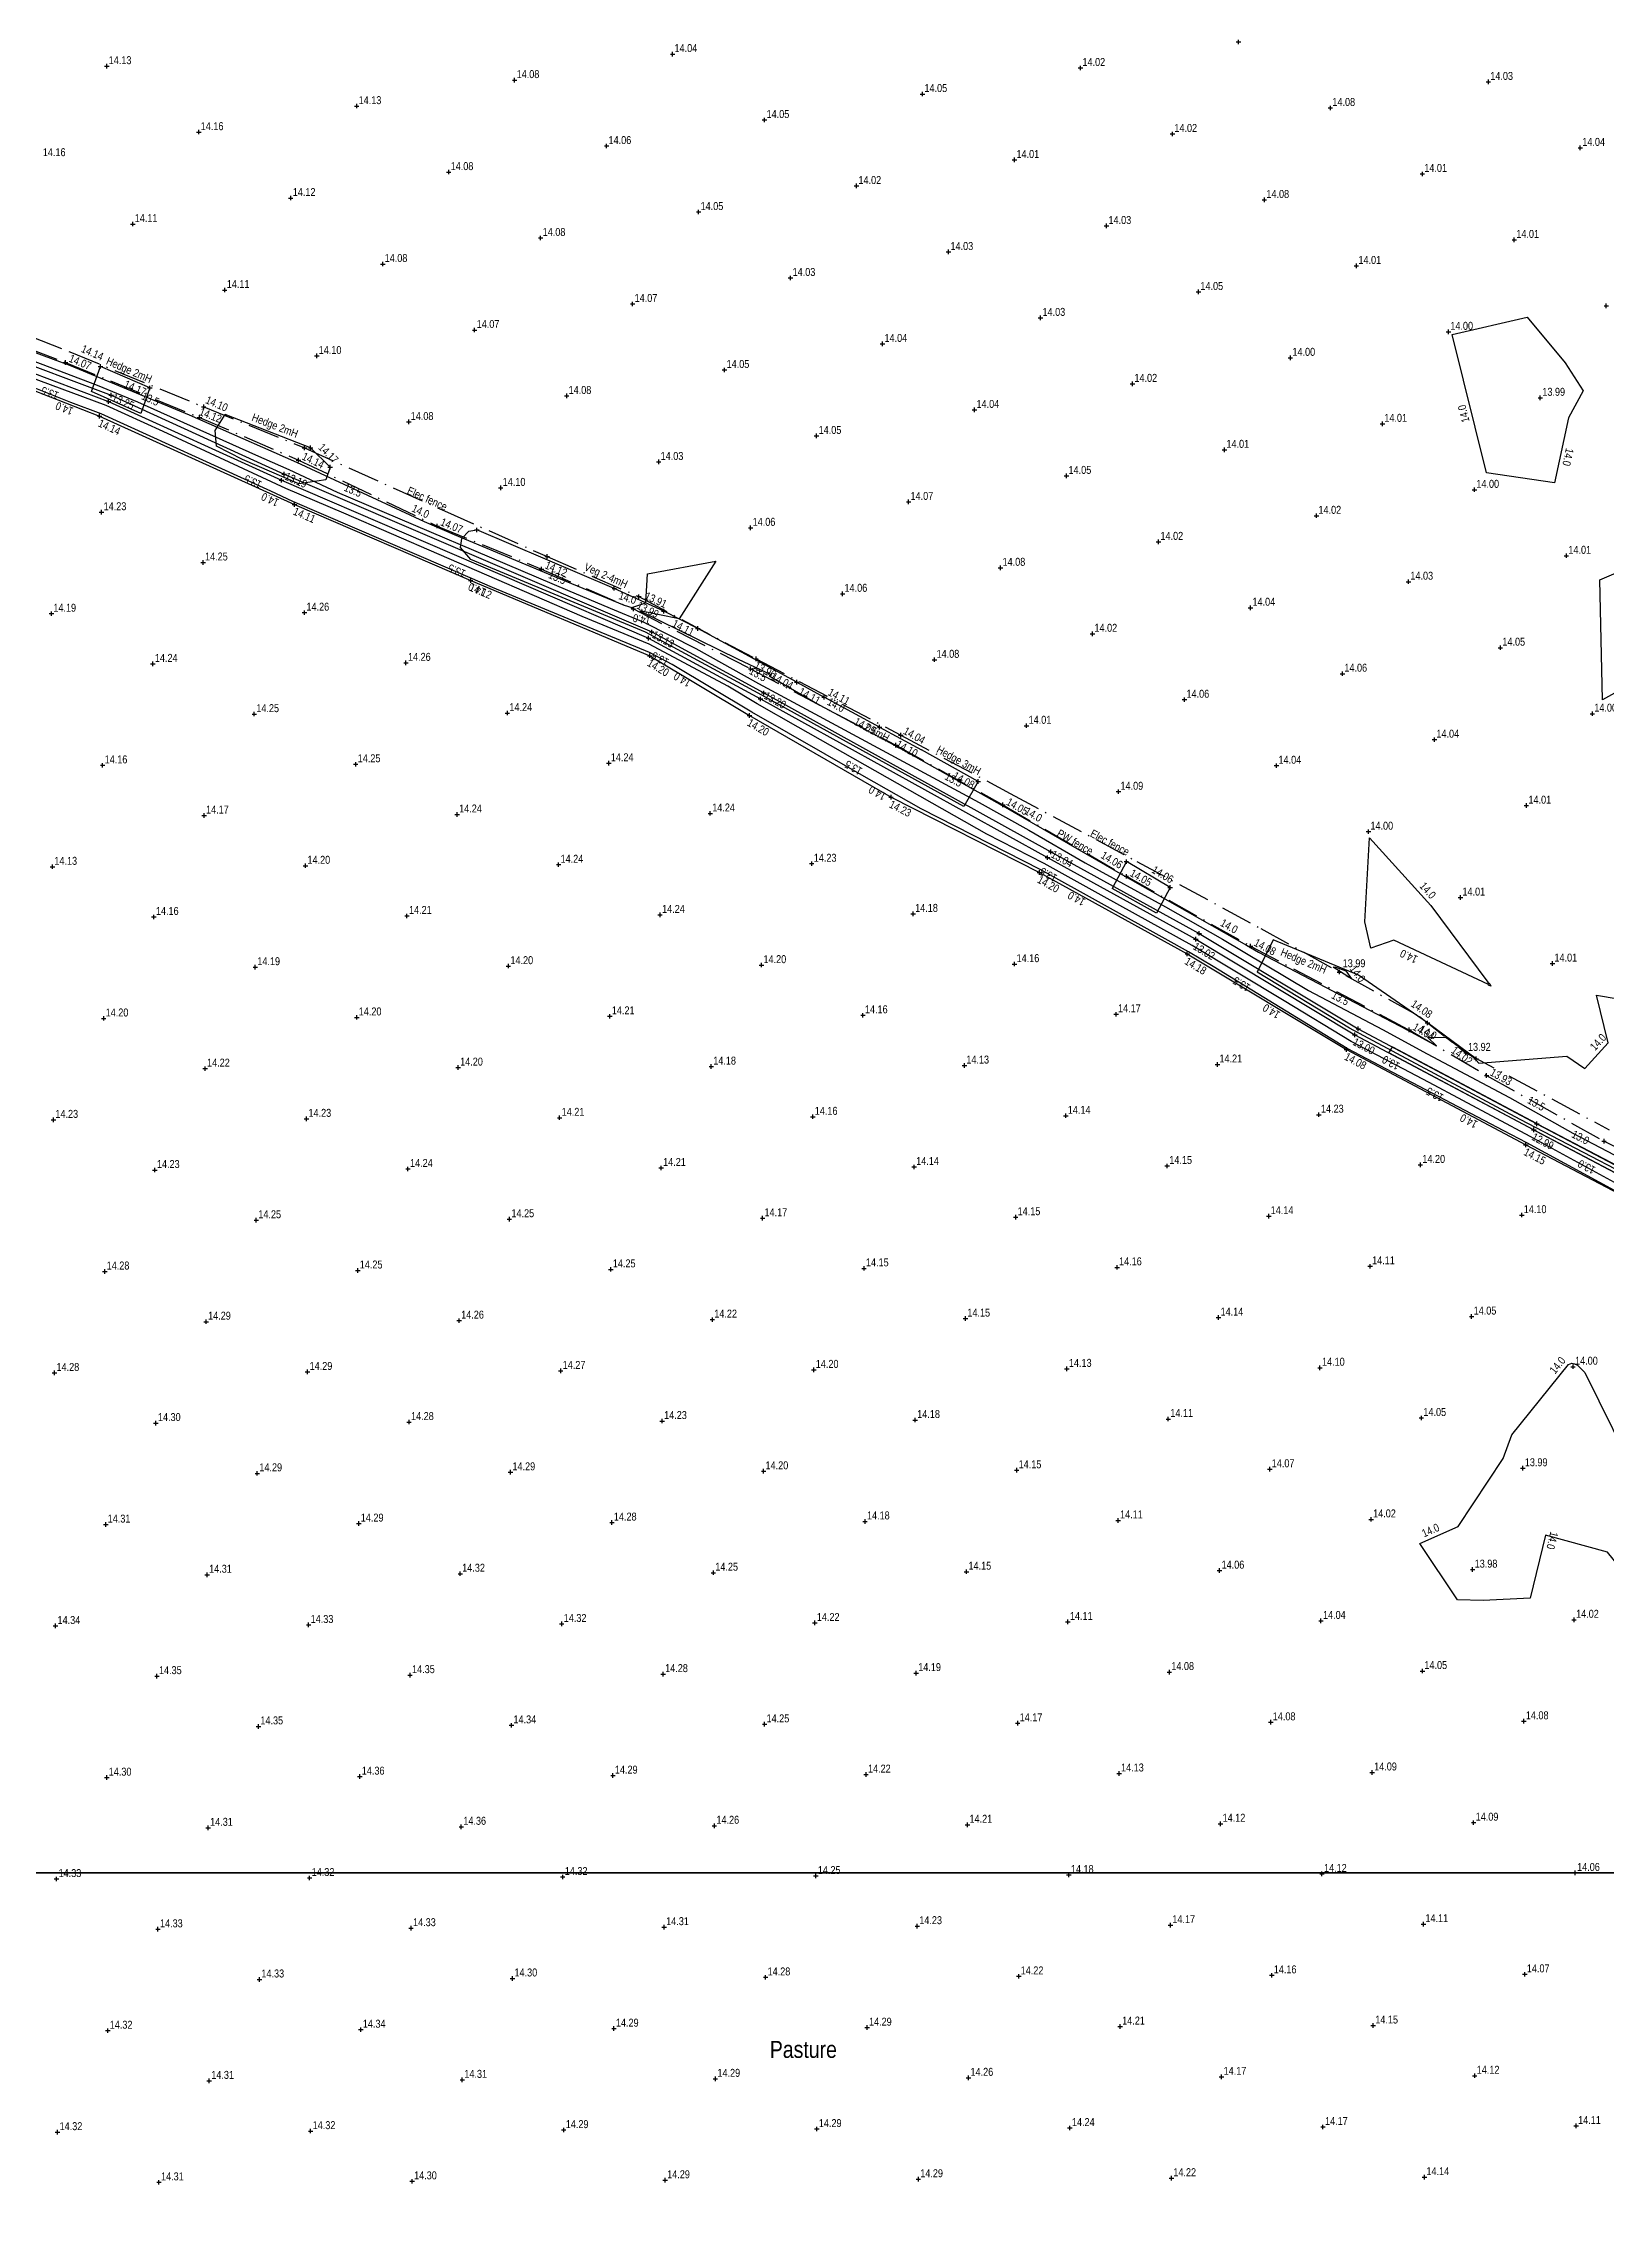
# Model space of a CAD drawing. Extents: x 452260 to 454003, y 451265 to 453203.
# Drawn here: x 453040.8 to 453178.9, y 452282.7 to 452474.4 of the extents above; entities that cross this region are included whole.
import ezdxf
from ezdxf.enums import TextEntityAlignment as Align

# ---------------------------------------------------------------- set-up
doc = ezdxf.new("R2010")
doc.units = 0
doc.header["$LTSCALE"] = 0.7
doc.header["$MEASUREMENT"] = 0
doc.header["$PDMODE"] = 2
doc.header["$PDSIZE"] = 0.2
doc.linetypes.add('Dash-Dot', pattern=[6, 4, -1, 0, -1])
doc.linetypes.add('DASHED', pattern=[5442.857143, 3628.571429, -1814.285714])
for name, color, linetype, lineweight in [('Border', 7, 'Continuous', 25), ('FPS_Bottom of Bank', 7, 'DASHED', 25), ('FPS_Contours-Minor', 184, 'Continuous', 25), ('FPS_Fence', 42, 'Dash-Dot', 25), ('FPS_Hedge', 86, 'Continuous', 25), ('FPS_Levels', 7, 'Continuous', 25), ('FPS_Spot Levels', 7, 'Continuous', 25), ('FPS_Text', 7, 'Continuous', 25), ('FPS_Top of Bank', 7, 'DASHED', 25), ('FPS_Vegetation', 3, 'Continuous', 25)]:
    doc.layers.add(name, color=color, linetype=linetype, lineweight=lineweight)
doc.styles.add('Default', font='ARIALN.TTF')
doc.styles.get("Standard").update_dxf_attribs({"font": 'ARIALN.TTF'})

msp = doc.modelspace()

# ---------------------------------------------------------------- linework, layer by layer
at = {"layer": 'Border'}
for points in [[(453025.89, 452726.87), (453564.51, 452726.87), (453564.51, 452312.76), (453025.89, 452312.76)], [(452893.52, 452312.76), (453432.15, 452312.76), (453432.15, 451898.65), (452893.52, 451898.65)]]:
    msp.add_lwpolyline(points, close=True, dxfattribs=at)
at = {"layer": 'FPS_Bottom of Bank'}
msp.add_polyline3d([(453029.14, 452447.99, 14.24), (453045.79, 452441.45, 14.14), (453063.01, 452433.66, 14.11), (453078.57, 452426.94, 14.12), (453094.4, 452420.29, 14.2), (453103.21, 452415.01, 14.2), (453115.71, 452407.79, 14.23), (453128.83, 452401.13, 14.2), (453141.88, 452393.94, 14.18), (453155.95, 452385.5, 14.08), (453171.79, 452377.08, 14.15), (453187.63, 452368.75, 13.95)], dxfattribs=at)
for p in [(453045.79, 452441.45, 14.14), (453063.01, 452433.66, 14.11), (453078.57, 452426.94, 14.12), (453094.4, 452420.29, 14.2), (453103.21, 452415.01, 14.2), (453115.71, 452407.79, 14.23), (453128.83, 452401.13, 14.2), (453141.88, 452393.94, 14.18), (453155.95, 452385.5, 14.08), (453171.79, 452377.08, 14.15)]:
    msp.add_point(p, dxfattribs=at)
at = {"layer": 'FPS_Contours-Minor', "flags": 128}
for points, elevation in [([(453031.1, 452450.42), (453041.67, 452446.5), (453043.14, 452445.95), (453053.7, 452441.58), (453055.43, 452440.8), (453063.18, 452437.4), (453074.46, 452432.14), (453077.1, 452431.01), (453085.98, 452427.3), (453092.14, 452424.77), (453092.82, 452424.55), (453094.05, 452424.95), (453094.18, 452427.52), (453100.23, 452428.64), (453096.99, 452423.54), (453093.51, 452424.25), (453102.19, 452419.99), (453105.15, 452418.6), (453104.94, 452418.5), (453109.43, 452415.91), (453115.58, 452412.61), (453116.66, 452412.02), (453125.79, 452406.9), (453136.15, 452400.92), (453136.84, 452400.54), (453147.12, 452394.73), (453148.18, 452394.09), (453161.31, 452387.23), (453163.89, 452385.81), (453163.09, 452386.58), (453164.76, 452386.56), (453167.2, 452384.8), (453167.64, 452384.3), (453175.41, 452384.91), (453176.99, 452383.81), (453179.06, 452386.09), (453178.04, 452390.3), (453181.87, 452389.64)], 14), ([(453034, 452448.57), (453045.57, 452444.2), (453049.12, 452442.73), (453059.57, 452438.03), (453062.5, 452436.74), (453066.78, 452434.75), (453087.11, 452426.07), (453090.9, 452424.48), (453093.86, 452423.27), (453098.45, 452420.94), (453104.01, 452417.83), (453108.59, 452415.37), (453123.49, 452407.33), (453127.88, 452404.87), (453132.87, 452401.98), (453139.95, 452398.1), (453144.98, 452395.25), (453152.6, 452390.7), (453159.14, 452387.28), (453163.07, 452385.11), (453170.35, 452381.26), (453175.95, 452378.11), (453183.2, 452374.31)], 13.5), ([(453183.3, 452371.03), (453171.88, 452377.24), (453169.86, 452378.32), (453156.01, 452385.6), (453144.17, 452392.84), (453142, 452394.14), (453139.92, 452395.29), (453128.95, 452401.36), (453118.37, 452406.76), (453113.12, 452409.74), (453103.41, 452415.3), (453096.36, 452419.53), (453094.38, 452420.58), (453080.51, 452426.32), (453076.35, 452428.12), (453062.87, 452433.92), (453060.92, 452434.82), (453045.92, 452441.66), (453043.25, 452442.66), (453029.22, 452448.27)], 14), ([(453180.61, 452373.23), (453172.18, 452377.81), (453163.25, 452382.58), (453156.35, 452386.2), (453150.45, 452389.81), (453142.32, 452394.7), (453134.53, 452399), (453129.25, 452401.93), (453124.16, 452404.53), (453107.5, 452413.97), (453103.89, 452416.04), (453101.28, 452417.61), (453094.33, 452421.31), (453088.41, 452423.75), (453067.35, 452432.88), (453062.24, 452435.08), (453051.4, 452440.1), (453046.36, 452442.39), (453034.43, 452446.83)], 13.5), ([(453184.13, 452419.48), (453178.55, 452416.4), (453178.32, 452427.01), (453182.59, 452428.83)], 14), ([(453188.3, 452370.04), (453172.73, 452378.25), (453172.48, 452378.39), (453159.7, 452385.2), (453159.94, 452385.63), (453160, 452385.73), (453172.7, 452379), (453172.86, 452378.91), (453188.27, 452370.84)], 13)]:
    msp.add_lwpolyline(points, dxfattribs=dict(at, elevation=elevation))
at = {"layer": 'FPS_Contours-Minor', "elevation": 14, "flags": 128}
for points in [[(453165.28, 452448.67), (453171.9, 452450.19), (453175.28, 452446.17), (453176.87, 452443.71), (453175.55, 452441.31), (453174.31, 452435.56), (453168.33, 452436.46)], [(453168.44, 452391.44), (453168.62, 452391.3), (453168.71, 452391.1), (453168.49, 452391.17), (453168.48, 452391.25), (453160.12, 452395.16), (453158.09, 452394.44), (453157.58, 452396.78), (453157.99, 452404.2), (453163.39, 452398.22)], [(453154.77, 452392.76), (453155.01, 452392.78), (453155.88, 452392.44), (453156.4, 452391.73)], [(453168.01, 452336.82), (453165.76, 452336.87), (453162.44, 452341.85), (453165.81, 452343.34), (453169.8, 452349.36), (453170.54, 452351.44), (453175.55, 452357.68), (453175.86, 452357.77), (453176.09, 452357.73), (453176.36, 452357.6), (453177, 452356.96), (453181.93, 452346.99), (453184.44, 452342.12), (453183.28, 452335.81), (453179.01, 452341.08), (453173.53, 452342.59), (453172.17, 452337.03)]]:
    msp.add_lwpolyline(points, close=True, dxfattribs=at)
at = {"layer": 'FPS_Fence'}
for points in [[(453031.35, 452450.54, 14.14), (453042.78, 452446.2, 14.07), (453054.61, 452441.35, 14.1), (453063.36, 452437.58, 14.14), (453075.61, 452431.75, 14.07), (453084.83, 452427.95, 14.12), (453092.94, 452424.42, 13.99), (453103.3, 452419.13, 13.96), (453116.13, 452412.39, 14.04), (453125.58, 452407.11, 14.05), (453136.5, 452400.8, 14.05), (453147.46, 452394.64, 14.08), (453161.48, 452387.23, 14.04), (453168.33, 452383.2, 13.93), (453178.7, 452377.4, 13.94), (453188.51, 452372.59, 13.9), (453200.81, 452365.84, 13.99), (453212, 452359.69, 13.89), (453221.51, 452354.98, 13.95), (453233.62, 452348.53, 13.94), (453239.52, 452345.24, 14.04), (453246.43, 452339.69, 13.94), (453247.35, 452338.93, 13.96)], [(453031.82, 452451.65, 0), (453043.15, 452447.13, 0), (453054.98, 452442.28, 0), (453063.88, 452438.66, 0), (453076.25, 452433.1, 0), (453085.32, 452429.05, 0), (453093.44, 452425.51, 0), (453103.78, 452420.01, 0), (453116.58, 452413.28, 0), (453126.24, 452408.11, 0), (453137.42, 452402.12, 0), (453148.37, 452396.2, 0), (453162.41, 452388.41, 0), (453166.5, 452385.2, 0), (453179.16, 452378.4, 0)]]:
    msp.add_polyline3d(points, dxfattribs=at)
for p in [(453042.78, 452446.2, 14.07), (453054.61, 452441.35, 14.1), (453054.98, 452442.28), (453063.88, 452438.66), (453063.36, 452437.58, 14.14), (453075.61, 452431.75, 14.07), (453085.32, 452429.05), (453084.83, 452427.95, 14.12), (453093.44, 452425.51), (453092.94, 452424.42, 13.99), (453103.78, 452420.01), (453103.3, 452419.13, 13.96), (453116.13, 452412.39, 14.04), (453116.58, 452413.28), (453125.58, 452407.11, 14.05), (453136.5, 452400.8, 14.05), (453147.46, 452394.64, 14.08), (453155.32, 452392.34), (453161.48, 452387.23, 14.04), (453166.5, 452385.2, 13.92), (453166.5, 452385.2), (453168.33, 452383.2, 13.93), (453178.7, 452377.4, 13.94)]:
    msp.add_point(p, dxfattribs=at)
at = {"layer": 'FPS_Hedge', "elevation": 14.17, "flags": 128}
for points in [[(453050.22, 452443.95), (453049.44, 452441.68), (453045.06, 452443.64), (453045.86, 452445.86)], [(453066.15, 452436.95), (453065.76, 452435.82), (453063.38, 452435.49), (453058.41, 452437.62), (453056.1, 452438.8), (453056, 452440.2), (453056.87, 452441.6)]]:
    msp.add_lwpolyline(points, dxfattribs=at)
at = {"layer": 'FPS_Hedge', "flags": 128}
for points in [[(453122.14, 452406.97), (453104.29, 452416.81), (453094, 452422.38), (453078.58, 452428.8), (453077.67, 452429.86), (453077.8, 452430.65), (453078.42, 452431.3), (453079.12, 452431.4)], [(453139.16, 452397.54), (453135.23, 452399.72)], [(453185.98, 452371.67), (453171.3, 452379.31), (453156.22, 452387.37), (453148.04, 452392.32)]]:
    msp.add_lwpolyline(points, dxfattribs=at)
at = {"layer": 'FPS_Spot Levels'}
for p in [(453096.41, 452473.45, 14.04), (453146.4, 452474.52, 14.02), (453046.42, 452472.39, 14.13), (453132.44, 452472.22, 14.02), (453082.45, 452471.15, 14.08), (453118.49, 452469.92, 14.05), (453168.48, 452470.99, 14.03), (453068.5, 452468.86, 14.13), (453104.53, 452467.63, 14.05), (453154.52, 452468.69, 14.08), (453054.55, 452466.56, 14.16), (453140.57, 452466.39, 14.02), (453090.58, 452465.33, 14.06), (453126.61, 452464.1, 14.01), (453176.6, 452465.16, 14.04), (453076.63, 452463.03, 14.08), (453112.66, 452461.8, 14.02), (453162.65, 452462.86, 14.01), (453062.67, 452460.73, 14.12), (453148.69, 452460.57, 14.08), (453048.72, 452458.43, 14.11), (453098.71, 452459.5, 14.05), (453134.74, 452458.27, 14.03), (453084.75, 452457.2, 14.08), (453120.79, 452455.97, 14.03), (453170.77, 452457.04, 14.01), (453070.8, 452454.9, 14.08), (453156.82, 452454.74, 14.01), (453056.84, 452452.6, 14.11), (453106.83, 452453.67, 14.03), (453142.87, 452452.44, 14.05), (453092.88, 452451.37, 14.07), (453128.91, 452450.14, 14.03), (453178.9, 452451.21, 14.02), (453078.92, 452449.07, 14.07), (453164.95, 452448.91, 14), (453064.97, 452446.78, 14.1), (453114.96, 452447.84, 14.04), (453150.99, 452446.61, 14), (453101, 452445.54, 14.05), (453087.05, 452443.25, 14.08), (453137.04, 452444.31, 14.02), (453173.07, 452443.08, 13.99), (453073.1, 452440.95, 14.08), (453123.08, 452442.02, 14.04), (453159.12, 452440.78, 14.01), (453109.13, 452439.72, 14.05), (453095.18, 452437.42, 14.03), (453145.16, 452438.49, 14.01), (453081.22, 452435.12, 14.1), (453131.21, 452436.19, 14.05), (453167.25, 452434.96, 14), (453045.96, 452432.97, 14.23), (453117.26, 452433.89, 14.07), (453103.3, 452431.59, 14.06), (453153.29, 452432.66, 14.02), (453139.34, 452430.36, 14.02), (453175.37, 452429.13, 14.01), (453054.93, 452428.53, 14.25), (453125.38, 452428.06, 14.08), (453111.43, 452425.76, 14.06), (453161.42, 452426.83, 14.03), (453041.53, 452424.01, 14.19), (453063.89, 452424.1, 14.26), (453147.46, 452424.53, 14.04), (453133.51, 452422.23, 14.02), (453050.49, 452419.57, 14.24), (453072.85, 452419.66, 14.26), (453119.55, 452419.94, 14.08), (453169.54, 452421, 14.05), (453155.59, 452418.7, 14.06), (453141.64, 452416.41, 14.06), (453059.45, 452415.14, 14.25), (453081.81, 452415.23, 14.24), (453127.68, 452414.11, 14.01), (453177.67, 452415.17, 14), (453163.72, 452412.88, 14.04), (453046.05, 452410.61, 14.16), (453068.41, 452410.7, 14.25), (453090.78, 452410.79, 14.24), (453149.76, 452410.58, 14.04), (453135.81, 452408.28, 14.09), (453055.02, 452406.17, 14.17), (453077.38, 452406.26, 14.24), (453099.74, 452406.36, 14.24), (453171.84, 452407.05, 14.01), (453157.89, 452404.75, 14), (453041.62, 452401.65, 14.13), (453063.98, 452401.74, 14.2), (453086.34, 452401.83, 14.24), (453108.7, 452401.92, 14.23), (453166.01, 452398.92, 14.01), (453050.58, 452397.21, 14.16), (453072.94, 452397.3, 14.21), (453095.3, 452397.39, 14.24), (453117.66, 452397.48, 14.18), (453059.54, 452392.78, 14.19), (453081.9, 452392.87, 14.2), (453104.26, 452392.96, 14.2), (453126.62, 452393.05, 14.16), (453174.14, 452393.09, 14.01), (453046.15, 452388.25, 14.2), (453068.51, 452388.34, 14.2), (453090.87, 452388.43, 14.21), (453113.23, 452388.52, 14.16), (453135.59, 452388.61, 14.17), (453055.11, 452383.81, 14.22), (453077.47, 452383.9, 14.2), (453099.83, 452383.99, 14.18), (453122.19, 452384.09, 14.13), (453144.55, 452384.18, 14.21), (453041.71, 452379.29, 14.23), (453064.07, 452379.38, 14.23), (453086.43, 452379.47, 14.21), (453108.79, 452379.56, 14.16), (453131.15, 452379.65, 14.14), (453153.51, 452379.74, 14.23), (453050.67, 452374.85, 14.23), (453073.03, 452374.94, 14.24), (453095.39, 452375.03, 14.21), (453117.75, 452375.12, 14.14), (453140.11, 452375.21, 14.15), (453162.47, 452375.3, 14.2), (453059.63, 452370.42, 14.25), (453081.99, 452370.51, 14.25), (453104.36, 452370.6, 14.17), (453126.72, 452370.69, 14.15), (453149.08, 452370.78, 14.14), (453171.44, 452370.87, 14.1), (453046.24, 452365.89, 14.28), (453068.6, 452365.98, 14.25), (453090.96, 452366.07, 14.25), (453113.32, 452366.16, 14.15), (453135.68, 452366.25, 14.16), (453158.04, 452366.34, 14.11), (453055.2, 452361.45, 14.29), (453077.56, 452361.54, 14.26), (453099.92, 452361.63, 14.22), (453122.28, 452361.73, 14.15), (453144.64, 452361.82, 14.14), (453167, 452361.91, 14.05), (453041.8, 452356.93, 14.28), (453064.16, 452357.02, 14.29), (453086.52, 452357.11, 14.27), (453108.88, 452357.2, 14.2), (453131.24, 452357.29, 14.13), (453153.6, 452357.38, 14.1), (453175.96, 452357.47, 14), (453050.76, 452352.49, 14.3), (453073.12, 452352.58, 14.28), (453095.48, 452352.67, 14.23), (453117.84, 452352.76, 14.18), (453140.2, 452352.85, 14.11), (453162.56, 452352.94, 14.05), (453171.53, 452348.51, 13.99), (453059.72, 452348.05, 14.29), (453082.09, 452348.15, 14.29), (453104.45, 452348.24, 14.2), (453126.81, 452348.33, 14.15), (453149.17, 452348.42, 14.07), (453046.33, 452343.53, 14.31), (453068.69, 452343.62, 14.29), (453091.05, 452343.71, 14.28), (453113.41, 452343.8, 14.18), (453135.77, 452343.89, 14.11), (453158.13, 452343.98, 14.02), (453055.29, 452339.09, 14.31), (453077.65, 452339.18, 14.32), (453100.01, 452339.27, 14.25), (453122.37, 452339.36, 14.15), (453144.73, 452339.46, 14.06), (453167.09, 452339.55, 13.98), (453176.05, 452335.11, 14.02), (453041.89, 452334.57, 14.34), (453064.25, 452334.66, 14.33), (453086.61, 452334.75, 14.32), (453108.97, 452334.84, 14.22), (453131.33, 452334.93, 14.11), (453153.69, 452335.02, 14.04), (453050.85, 452330.13, 14.35), (453073.21, 452330.22, 14.35), (453095.57, 452330.31, 14.28), (453117.93, 452330.4, 14.19), (453140.3, 452330.49, 14.08), (453162.66, 452330.58, 14.05), (453059.82, 452325.69, 14.35), (453082.18, 452325.79, 14.34), (453104.54, 452325.88, 14.25), (453126.9, 452325.97, 14.17), (453149.26, 452326.06, 14.08), (453171.62, 452326.15, 14.08), (453046.42, 452321.17, 14.3), (453068.78, 452321.26, 14.36), (453091.14, 452321.35, 14.29), (453113.5, 452321.44, 14.22), (453135.86, 452321.53, 14.13), (453158.22, 452321.62, 14.09), (453055.38, 452316.73, 14.31), (453077.74, 452316.82, 14.36), (453100.1, 452316.91, 14.26), (453122.46, 452317, 14.21), (453144.82, 452317.09, 14.12), (453167.18, 452317.19, 14.09), (453041.98, 452312.21, 14.33), (453064.34, 452312.3, 14.32), (453086.7, 452312.39, 14.32), (453109.06, 452312.48, 14.25), (453131.42, 452312.57, 14.18), (453153.78, 452312.66, 14.12), (453176.14, 452312.75, 14.06), (453050.94, 452307.77, 14.33), (453073.3, 452307.86, 14.33), (453095.66, 452307.95, 14.31), (453118.03, 452308.04, 14.23), (453140.39, 452308.13, 14.17), (453162.75, 452308.22, 14.11), (453059.91, 452303.33, 14.33), (453082.27, 452303.42, 14.3), (453104.63, 452303.52, 14.28), (453126.99, 452303.61, 14.22), (453149.35, 452303.7, 14.16), (453171.71, 452303.79, 14.07), (453046.51, 452298.81, 14.32), (453068.87, 452298.9, 14.34), (453091.23, 452298.99, 14.29), (453113.59, 452299.08, 14.29), (453135.95, 452299.17, 14.21), (453158.31, 452299.26, 14.15), (453055.47, 452294.37, 14.31), (453077.83, 452294.46, 14.31), (453100.19, 452294.55, 14.29), (453122.55, 452294.64, 14.26), (453144.91, 452294.73, 14.17), (453167.27, 452294.83, 14.12), (453042.07, 452289.84, 14.32), (453064.43, 452289.94, 14.32), (453086.79, 452290.03, 14.29), (453109.15, 452290.12, 14.29), (453131.51, 452290.21, 14.24), (453153.87, 452290.3, 14.17), (453176.24, 452290.39, 14.11), (453051.03, 452285.41, 14.31), (453073.4, 452285.5, 14.3), (453095.76, 452285.59, 14.29), (453118.12, 452285.68, 14.29), (453140.48, 452285.77, 14.22), (453162.84, 452285.86, 14.14)]:
    msp.add_point(p, dxfattribs=at)
at = {"layer": 'FPS_Top of Bank'}
for points in [[(453029.5, 452449.17, 13.22), (453046.58, 452442.76, 13.25), (453061.85, 452435.79, 13.19), (453094.29, 452421.85, 13.13), (453104.18, 452416.47, 13.2), (453129.53, 452402.45, 13.04), (453142.63, 452395.24, 13.02), (453156.69, 452386.8, 13), (453172.49, 452378.4, 12.99), (453188.32, 452370.08, 12.97), (453204.36, 452361.62, 12.97), (453217.76, 452354.67, 12.96), (453230.91, 452347.1, 12.96), (453241.91, 452340.8, 12.96), (453246.38, 452335.41, 12.95), (453250.32, 452330.75, 12.95), (453253.52, 452329.73, 12.94), (453262.03, 452329.78, 12.93), (453264.37, 452329.45, 12.89), (453268.3, 452328.5, 12.91), (453272.24, 452326.26, 12.85), (453280.45, 452320.57, 12.88), (453292.55, 452312.4, 12.59)], [(453029.7, 452449.73, 13.22), (453046.81, 452443.32, 13.25), (453062.09, 452436.34, 13.19), (453094.56, 452422.39, 13.13), (453104.47, 452417, 13.2), (453129.83, 452402.97, 13.04), (453142.93, 452395.76, 13.02), (453156.99, 452387.33, 13), (453172.77, 452378.93, 12.99), (453188.6, 452370.61, 12.97), (453204.64, 452362.15, 12.97), (453218.05, 452355.2, 12.96), (453231.2, 452347.62, 12.96), (453242.3, 452341.27, 12.96), (453246.84, 452335.8, 12.95), (453250.67, 452331.27, 12.95), (453253.61, 452330.33, 12.94), (453262.07, 452330.38, 12.93), (453264.48, 452330.04, 12.89), (453268.52, 452329.06, 12.91), (453272.56, 452326.77, 12.85), (453280.79, 452321.07, 12.88), (453292.92, 452312.87, 12.59)]]:
    msp.add_polyline3d(points, dxfattribs=at)
for p in [(453046.58, 452442.76, 13.25), (453046.81, 452443.32, 13.25), (453061.85, 452435.79, 13.19), (453062.09, 452436.34, 13.19), (453094.29, 452421.85, 13.13), (453094.56, 452422.39, 13.13), (453104.18, 452416.47, 13.2), (453104.47, 452417, 13.2), (453129.53, 452402.45, 13.04), (453129.83, 452402.97, 13.04), (453142.63, 452395.24, 13.02), (453142.93, 452395.76, 13.02), (453156.99, 452387.33, 13), (453156.69, 452386.8, 13), (453172.49, 452378.4, 12.99), (453172.77, 452378.93, 12.99)]:
    msp.add_point(p, dxfattribs=at)
at = {"layer": 'FPS_Vegetation', "flags": 128}
for points, elevation in [([(453107.39, 452417.96), (453109.8, 452416.63)], 14.04), ([(453114.7, 452413.98), (453118.4, 452411.97)], 14.09), ([(453123.41, 452409.18), (453122.14, 452406.97)], 14.08), ([(453136.5, 452402.1), (453135.23, 452399.72)], 14.06), ([(453140.36, 452399.81), (453139.16, 452397.54)], 14.06), ([(453149.48, 452395.18), (453148.04, 452392.32)], 14.1)]:
    msp.add_lwpolyline(points, dxfattribs=dict(at, elevation=elevation))
at = {"layer": 'FPS_Vegetation'}
for points in [[(453050.22, 452443.95, 14.17), (453045.86, 452445.86, 14.14)], [(453066.15, 452436.95, 14.17), (453064.43, 452438.67, 14.19), (453056.87, 452441.6, 14.12)], [(453107.39, 452417.96, 14.04), (453098.64, 452422.7, 14.11), (453095.62, 452424.23, 13.91), (453091.26, 452426.24, 14.17), (453079.12, 452431.4, 14.11)], [(453114.7, 452413.98, 14.09), (453109.8, 452416.63, 14.11)], [(453123.41, 452409.18, 14.08), (453118.4, 452411.97, 14.1)], [(453140.36, 452399.81, 14.06), (453136.5, 452402.1, 14.06)], [(453167.41, 452384.68, 14.02), (453163.11, 452387.84, 14.08), (453157, 452392.06, 14.02), (453149.48, 452395.18, 14.1)]]:
    msp.add_polyline3d(points, dxfattribs=at)
for p in [(453045.86, 452445.86, 14.14), (453050.22, 452443.95, 14.17), (453064.43, 452438.67, 14.19), (453066.15, 452436.95, 14.17), (453079.12, 452431.4, 14.11), (453091.26, 452426.24, 14.17), (453095.62, 452424.23, 13.91), (453098.64, 452422.7, 14.11), (453107.39, 452417.96, 14.04), (453109.8, 452416.63, 14.11), (453114.7, 452413.98, 14.09), (453123.41, 452409.18, 14.08), (453136.5, 452402.1, 14.06), (453140.36, 452399.81, 14.06), (453163.11, 452387.84, 14.08), (453167.41, 452384.68, 14.02)]:
    msp.add_point(p, dxfattribs=at)

# ---------------------------------------------------------------- texts
at = {"layer": 'FPS_Contours-Minor', "style": 'Default'}
for s, rotation, p in [('13.5', 159.5816, (453041.51, 452443.82, 13.5)), ('14.0', 158.1845, (453042.8, 452442.46, 14)), ('13.5', 335.7611, (453050.14, 452442.66, 13.5)), ('14.0', 104.0086, (453166.64, 452441.76, 14)), ('14.0', 257.865, (453175.18, 452437.91, 14)), ('13.5', 155.1881, (453059.47, 452435.98, 13.5)), ('13.5', 336.8737, (453068.03, 452434.59, 13.5)), ('14.0', 155.1881, (453060.99, 452434.4, 14)), ('14.0', 334.988, (453074, 452432.74, 14)), ('13.5', 156.5676, (453077.47, 452428.11, 13.5)), ('13.5', 336.8737, (453086.09, 452426.88, 13.5)), ('14.0', 156.5676, (453079.27, 452426.47, 14)), ('14.0', 342.0801, (453092.33, 452425.07, 14)), ('14.0', 168.4671, (453093.75, 452423.84, 14)), ('13.5', 151.9532, (453095.46, 452420.31, 13.5)), ('14.0', 149.0727, (453097.44, 452418.47, 14)), ('13.5', 330.8088, (453103.79, 452418.35, 13.5)), ('14.0', 331.7486, (453110.69, 452415.63, 14)), ('13.5', 150.4419, (453112.56, 452410.7, 13.5)), ('14.0', 150.4419, (453114.67, 452408.46, 14)), ('13.5', 331.6436, (453121.07, 452409.03, 13.5)), ('14.0', 329.9692, (453128.12, 452405.96, 14)), ('13.5', 151.0367, (453129.77, 452401.24, 13.5)), ('14.0', 151.0367, (453132.26, 452399.13, 14)), ('14.0', 312.0795, (453162.87, 452399.32, 14)), ('14.0', 330.5075, (453145.41, 452396.09, 14)), ('14.0', 306.5287, (453156.65, 452391.99, 14)), ('14.0', 154.9434, (453161.6, 452394.04, 14)), ('13.5', 148.969, (453146.85, 452391.57, 13.5)), ('14.0', 148.5549, (453149.49, 452389.17, 14)), ('13.5', 332.4428, (453155.24, 452389.71, 13.5)), ('14.0', 331.0749, (453162.98, 452386.71, 14)), ('14.0', 47.7953, (453178.43, 452385.92, 14)), ('13.0', 151.9238, (453160.03, 452384.63, 13)), ('13.5', 151.9238, (453163.91, 452381.83, 13.5)), ('13.5', 330.6686, (453172.55, 452380.42, 13.5)), ('14.0', 152.2858, (453166.91, 452379.48, 14)), ('13.0', 332.3559, (453176.46, 452377.42, 13)), ('13.0', 152.1812, (453177.32, 452375.43, 13)), ('14.0', 51.1979, (453174.86, 452357.38, 14)), ('14.0', 23.8611, (453163.51, 452342.7, 14)), ('14.0', 256.3015, (453173.79, 452342.19, 14))]:
    msp.add_text(s, height=0.7, rotation=rotation, dxfattribs=at).set_placement(p, align=Align.CENTER)
at = {"layer": 'FPS_Levels', "style": 'Default'}
for s, rotation, p in [('14.07', 337.685, (453043.01, 452446.29, 14.07)), ('13.25', 335.469, (453046.81, 452442.85, 13.25)), ('14.10', 336.7337, (453055.08, 452442.63, 14.1)), ('14.14', 334.521, (453063.6, 452437.66, 14.14)), ('13.19', 336.7401, (453062.08, 452435.88, 13.19)), ('14.07', 337.6383, (453075.83, 452431.84, 14.07)), ('14.12', 336.464, (453085.06, 452428.04, 14.12)), ('13.99', 332.9587, (453093.17, 452424.5, 13.99)), ('13.13', 331.4712, (453094.53, 452421.92, 13.13)), ('13.96', 332.2669, (453103.54, 452419.2, 13.96)), ('13.20', 331.0509, (453104.42, 452416.54, 13.2)), ('14.04', 330.821, (453116.72, 452413.43, 14.04)), ('14.05', 329.9969, (453125.82, 452407.17, 14.05)), ('13.04', 331.1639, (453129.77, 452402.52, 13.04)), ('14.05', 330.652, (453136.74, 452400.87, 14.05)), ('14.08', 332.1457, (453147.7, 452394.71, 14.08)), ('14.04', 329.4787, (453161.72, 452387.29, 14.04)), ('13.93', 330.7859, (453168.56, 452383.26, 13.93))]:
    msp.add_text(s, height=0.7, rotation=rotation, dxfattribs=at).set_placement(p)
for s, rotation, p in [('14.14', 336.3287, (453046.21, 452446.99, 14.14)), ('14.17', 336.3287, (453049.99, 452443.86, 14.17)), ('14.12', 338.7845, (453056.65, 452441.5, 14.12)), ('14.17', 315.0165, (453066.96, 452437.7, 14.17)), ('13.91', 335.2906, (453095.99, 452425.12, 13.91)), ('14.11', 333.1763, (453098.41, 452422.62, 14.11)), ('14.04', 331.5419, (453107.15, 452417.89, 14.04)), ('14.11', 331.5926, (453109.56, 452416.56, 14.11)), ('14.11', 331.5926, (453112.16, 452416.51, 14.11)), ('14.09', 331.5926, (453114.46, 452413.91, 14.09)), ('14.10', 330.9158, (453118.16, 452411.9, 14.1)), ('14.08', 330.9158, (453123.18, 452409.11, 14.08)), ('14.06', 329.3438, (453136.26, 452402.04, 14.06)), ('14.06', 329.3438, (453140.75, 452400.75, 14.06)), ('14.08', 325.4278, (453163.62, 452388.8, 14.08)), ('14.02', 323.6216, (453167.16, 452384.64, 14.02))]:
    msp.add_text(s, height=0.7, rotation=rotation, dxfattribs=at).set_placement(p, align=Align.TOP_RIGHT)
for s, rotation, p in [('14.14', 335.6663, (453045.88, 452441.22, 14.14)), ('14.11', 336.637, (453063.1, 452433.43, 14.11)), ('14.12', 337.2137, (453078.66, 452426.71, 14.12)), ('14.20', 329.0429, (453094.46, 452420.05, 14.2)), ('14.20', 329.9907, (453103.28, 452414.77, 14.2)), ('14.23', 333.104, (453115.79, 452407.55, 14.23)), ('14.20', 331.1314, (453128.9, 452400.9, 14.2)), ('13.02', 329.0447, (453142.69, 452395, 13.02)), ('14.18', 329.0447, (453141.94, 452393.7, 14.18)), ('14.08', 331.9994, (453156.02, 452385.26, 14.08)), ('13.00', 331.9994, (453156.76, 452386.57, 13)), ('12.99', 332.2711, (453172.57, 452378.17, 12.99)), ('14.15', 332.2711, (453171.86, 452376.84, 14.15))]:
    msp.add_text(s, height=0.7, rotation=rotation, dxfattribs=at).set_placement(p, align=Align.TOP_LEFT)
for s, p in [('13.99', (453155.61, 452392.77, 13.99)), ('13.92', (453166.68, 452385.38, 13.92))]:
    msp.add_text(s, height=0.7, dxfattribs=at).set_placement(p)
at = {"layer": 'FPS_Spot Levels', "style": 'Default'}
for s, p in [('14.04', (453096.58, 452473.63, 14.04)), ('14.13', (453046.59, 452472.56, 14.13)), ('14.08', (453082.63, 452471.33, 14.08)), ('14.02', (453132.62, 452472.4, 14.02)), ('14.03', (453168.65, 452471.17, 14.03)), ('14.13', (453068.67, 452469.03, 14.13)), ('14.05', (453118.66, 452470.1, 14.05)), ('14.08', (453154.7, 452468.87, 14.08)), ('14.05', (453104.71, 452467.8, 14.05)), ('14.16', (453054.72, 452466.73, 14.16)), ('14.06', (453090.75, 452465.5, 14.06)), ('14.02', (453140.74, 452466.57, 14.02)), ('14.04', (453176.78, 452465.34, 14.04)), ('14.16', (453040.77, 452464.43, 14.16)), ('14.08', (453076.8, 452463.2, 14.08)), ('14.01', (453126.79, 452464.27, 14.01)), ('14.01', (453162.82, 452463.04, 14.01)), ('14.02', (453112.83, 452461.97, 14.02)), ('14.12', (453062.85, 452460.91, 14.12)), ('14.05', (453098.88, 452459.67, 14.05)), ('14.08', (453148.87, 452460.74, 14.08)), ('14.11', (453048.89, 452458.61, 14.11)), ('14.08', (453084.93, 452457.38, 14.08)), ('14.03', (453134.92, 452458.44, 14.03)), ('14.03', (453120.96, 452456.14, 14.03)), ('14.01', (453170.95, 452457.21, 14.01)), ('14.08', (453070.97, 452455.08, 14.08)), ('14.03', (453107.01, 452453.85, 14.03)), ('14.01', (453157, 452454.91, 14.01)), ('14.11', (453057.02, 452452.78, 14.11)), ('14.07', (453093.05, 452451.55, 14.07)), ('14.05', (453143.04, 452452.61, 14.05)), ('14.03', (453129.09, 452450.32, 14.03)), ('14.07', (453079.1, 452449.25, 14.07)), ('14.04', (453115.13, 452448.02, 14.04)), ('14.00', (453165.12, 452449.09, 14)), ('14.10', (453065.14, 452446.95, 14.1)), ('14.00', (453151.17, 452446.79, 14)), ('14.05', (453101.18, 452445.72, 14.05)), ('14.02', (453137.21, 452444.49, 14.02)), ('14.08', (453087.22, 452443.42, 14.08)), ('14.04', (453123.26, 452442.19, 14.04)), ('13.99', (453173.25, 452443.26, 13.99)), ('14.08', (453073.27, 452441.12, 14.08)), ('14.01', (453159.29, 452440.96, 14.01)), ('14.05', (453109.31, 452439.89, 14.05)), ('14.01', (453145.34, 452438.66, 14.01)), ('14.03', (453095.35, 452437.59, 14.03)), ('14.05', (453131.39, 452436.36, 14.05)), ('14.10', (453081.4, 452435.3, 14.1)), ('14.00', (453167.42, 452435.13, 14)), ('14.23', (453046.14, 452433.15, 14.23)), ('14.07', (453117.43, 452434.06, 14.07)), ('14.02', (453153.47, 452432.83, 14.02)), ('14.06', (453103.48, 452431.77, 14.06)), ('14.02', (453139.51, 452430.53, 14.02)), ('14.25', (453055.1, 452428.71, 14.25)), ('14.01', (453175.55, 452429.3, 14.01)), ('14.08', (453125.56, 452428.24, 14.08)), ('14.03', (453161.59, 452427.01, 14.03)), ('14.06', (453111.6, 452425.94, 14.06)), ('14.04', (453147.64, 452424.71, 14.04)), ('14.19', (453041.7, 452424.18, 14.19)), ('14.26', (453064.06, 452424.27, 14.26)), ('14.02', (453133.68, 452422.41, 14.02)), ('14.05', (453169.72, 452421.18, 14.05)), ('14.24', (453050.67, 452419.75, 14.24)), ('14.26', (453073.03, 452419.84, 14.26)), ('14.08', (453119.73, 452420.11, 14.08)), ('14.06', (453155.76, 452418.88, 14.06)), ('14.25', (453059.63, 452415.31, 14.25)), ('14.24', (453081.99, 452415.4, 14.24)), ('14.06', (453141.81, 452416.58, 14.06)), ('14.00', (453177.84, 452415.35, 14)), ('14.01', (453127.86, 452414.28, 14.01)), ('14.04', (453163.89, 452413.05, 14.04)), ('14.16', (453046.23, 452410.78, 14.16)), ('14.25', (453068.59, 452410.88, 14.25)), ('14.24', (453090.95, 452410.97, 14.24)), ('14.04', (453149.94, 452410.75, 14.04)), ('14.09', (453135.98, 452408.45, 14.09)), ('14.17', (453055.19, 452406.35, 14.17)), ('14.24', (453077.55, 452406.44, 14.24)), ('14.24', (453099.91, 452406.53, 14.24)), ('14.01', (453172.02, 452407.22, 14.01)), ('14.00', (453158.06, 452404.92, 14)), ('14.13', (453041.79, 452401.82, 14.13)), ('14.20', (453064.15, 452401.91, 14.2)), ('14.24', (453086.51, 452402, 14.24)), ('14.23', (453108.88, 452402.09, 14.23)), ('14.01', (453166.19, 452399.1, 14.01)), ('14.16', (453050.76, 452397.39, 14.16)), ('14.21', (453073.12, 452397.48, 14.21)), ('14.24', (453095.48, 452397.57, 14.24)), ('14.18', (453117.84, 452397.66, 14.18)), ('14.19', (453059.72, 452392.95, 14.19)), ('14.20', (453082.08, 452393.04, 14.2)), ('14.20', (453104.44, 452393.13, 14.2)), ('14.16', (453126.8, 452393.22, 14.16)), ('14.01', (453174.32, 452393.27, 14.01)), ('14.20', (453046.32, 452388.42, 14.2)), ('14.20', (453068.68, 452388.51, 14.2)), ('14.21', (453091.04, 452388.61, 14.21)), ('14.16', (453113.4, 452388.7, 14.16)), ('14.17', (453135.76, 452388.79, 14.17)), ('14.22', (453055.28, 452383.99, 14.22)), ('14.20', (453077.64, 452384.08, 14.2)), ('14.18', (453100, 452384.17, 14.18)), ('14.13', (453122.36, 452384.26, 14.13)), ('14.21', (453144.72, 452384.35, 14.21)), ('14.23', (453041.88, 452379.46, 14.23)), ('14.23', (453064.24, 452379.55, 14.23)), ('14.21', (453086.61, 452379.64, 14.21)), ('14.16', (453108.97, 452379.73, 14.16)), ('14.14', (453131.33, 452379.82, 14.14)), ('14.23', (453153.69, 452379.92, 14.23)), ('14.23', (453050.85, 452375.03, 14.23)), ('14.24', (453073.21, 452375.12, 14.24)), ('14.21', (453095.57, 452375.21, 14.21)), ('14.14', (453117.93, 452375.3, 14.14)), ('14.15', (453140.29, 452375.39, 14.15)), ('14.20', (453162.65, 452375.48, 14.2)), ('14.10', (453171.61, 452371.04, 14.1)), ('14.25', (453059.81, 452370.59, 14.25)), ('14.25', (453082.17, 452370.68, 14.25)), ('14.17', (453104.53, 452370.77, 14.17)), ('14.15', (453126.89, 452370.86, 14.15)), ('14.14', (453149.25, 452370.95, 14.14)), ('14.28', (453046.41, 452366.06, 14.28)), ('14.25', (453068.77, 452366.15, 14.25)), ('14.25', (453091.13, 452366.25, 14.25)), ('14.15', (453113.49, 452366.34, 14.15)), ('14.16', (453135.85, 452366.43, 14.16)), ('14.11', (453158.21, 452366.52, 14.11)), ('14.29', (453055.37, 452361.63, 14.29)), ('14.26', (453077.73, 452361.72, 14.26)), ('14.22', (453100.09, 452361.81, 14.22)), ('14.15', (453122.45, 452361.9, 14.15)), ('14.14', (453144.82, 452361.99, 14.14)), ('14.05', (453167.18, 452362.08, 14.05)), ('14.00', (453176.14, 452357.65, 14)), ('14.28', (453041.98, 452357.1, 14.28)), ('14.29', (453064.34, 452357.19, 14.29)), ('14.27', (453086.7, 452357.28, 14.27)), ('14.20', (453109.06, 452357.37, 14.2)), ('14.13', (453131.42, 452357.46, 14.13)), ('14.10', (453153.78, 452357.56, 14.1)), ('14.30', (453050.94, 452352.67, 14.3)), ('14.28', (453073.3, 452352.76, 14.28)), ('14.23', (453095.66, 452352.85, 14.23)), ('14.18', (453118.02, 452352.94, 14.18)), ('14.11', (453140.38, 452353.03, 14.11)), ('14.05', (453162.74, 452353.12, 14.05)), ('14.29', (453059.9, 452348.23, 14.29)), ('14.29', (453082.26, 452348.32, 14.29)), ('14.20', (453104.62, 452348.41, 14.2)), ('14.15', (453126.98, 452348.5, 14.15)), ('14.07', (453149.34, 452348.59, 14.07)), ('13.99', (453171.7, 452348.68, 13.99)), ('14.02', (453158.3, 452344.16, 14.02)), ('14.31', (453046.5, 452343.7, 14.31)), ('14.29', (453068.86, 452343.79, 14.29)), ('14.28', (453091.22, 452343.88, 14.28)), ('14.18', (453113.58, 452343.98, 14.18)), ('14.11', (453135.94, 452344.07, 14.11)), ('14.31', (453055.46, 452339.27, 14.31)), ('14.32', (453077.82, 452339.36, 14.32)), ('14.25', (453100.18, 452339.45, 14.25)), ('14.15', (453122.55, 452339.54, 14.15)), ('14.06', (453144.91, 452339.63, 14.06)), ('13.98', (453167.27, 452339.72, 13.98)), ('14.34', (453042.07, 452334.74, 14.34)), ('14.33', (453064.43, 452334.83, 14.33)), ('14.32', (453086.79, 452334.92, 14.32)), ('14.22', (453109.15, 452335.01, 14.22)), ('14.11', (453131.51, 452335.1, 14.11)), ('14.04', (453153.87, 452335.19, 14.04)), ('14.02', (453176.23, 452335.29, 14.02)), ('14.05', (453162.83, 452330.76, 14.05)), ('14.35', (453051.03, 452330.31, 14.35)), ('14.35', (453073.39, 452330.4, 14.35)), ('14.28', (453095.75, 452330.49, 14.28)), ('14.19', (453118.11, 452330.58, 14.19)), ('14.08', (453140.47, 452330.67, 14.08)), ('14.35', (453059.99, 452325.87, 14.35)), ('14.34', (453082.35, 452325.96, 14.34)), ('14.25', (453104.71, 452326.05, 14.25)), ('14.17', (453127.07, 452326.14, 14.17)), ('14.08', (453149.43, 452326.23, 14.08)), ('14.08', (453171.79, 452326.32, 14.08)), ('14.30', (453046.59, 452321.34, 14.3)), ('14.36', (453068.95, 452321.43, 14.36)), ('14.29', (453091.31, 452321.52, 14.29)), ('14.22', (453113.67, 452321.61, 14.22)), ('14.13', (453136.03, 452321.71, 14.13)), ('14.09', (453158.39, 452321.8, 14.09)), ('14.09', (453167.36, 452317.36, 14.09)), ('14.31', (453055.55, 452316.91, 14.31)), ('14.36', (453077.92, 452317, 14.36)), ('14.26', (453100.28, 452317.09, 14.26)), ('14.21', (453122.64, 452317.18, 14.21)), ('14.12', (453145, 452317.27, 14.12)), ('14.33', (453042.16, 452312.38, 14.33)), ('14.32', (453064.52, 452312.47, 14.32)), ('14.32', (453086.88, 452312.56, 14.32)), ('14.25', (453109.24, 452312.65, 14.25)), ('14.18', (453131.6, 452312.74, 14.18)), ('14.12', (453153.96, 452312.83, 14.12)), ('14.06', (453176.32, 452312.92, 14.06)), ('14.33', (453051.12, 452307.94, 14.33)), ('14.33', (453073.48, 452308.04, 14.33)), ('14.31', (453095.84, 452308.13, 14.31)), ('14.23', (453118.2, 452308.22, 14.23)), ('14.17', (453140.56, 452308.31, 14.17)), ('14.11', (453162.92, 452308.4, 14.11)), ('14.07', (453171.88, 452303.96, 14.07)), ('14.33', (453060.08, 452303.51, 14.33)), ('14.30', (453082.44, 452303.6, 14.3)), ('14.28', (453104.8, 452303.69, 14.28)), ('14.22', (453127.16, 452303.78, 14.22)), ('14.16', (453149.52, 452303.87, 14.16)), ('14.32', (453046.68, 452298.98, 14.32)), ('14.34', (453069.04, 452299.07, 14.34)), ('14.29', (453091.4, 452299.16, 14.29)), ('14.29', (453113.76, 452299.25, 14.29)), ('14.21', (453136.13, 452299.35, 14.21)), ('14.15', (453158.49, 452299.44, 14.15)), ('14.31', (453055.65, 452294.55, 14.31)), ('14.31', (453078.01, 452294.64, 14.31)), ('14.29', (453100.37, 452294.73, 14.29)), ('14.26', (453122.73, 452294.82, 14.26)), ('14.17', (453145.09, 452294.91, 14.17)), ('14.12', (453167.45, 452295, 14.12)), ('14.11', (453176.41, 452290.56, 14.11)), ('14.32', (453042.25, 452290.02, 14.32)), ('14.32', (453064.61, 452290.11, 14.32)), ('14.29', (453086.97, 452290.2, 14.29)), ('14.29', (453109.33, 452290.29, 14.29)), ('14.24', (453131.69, 452290.38, 14.24)), ('14.17', (453154.05, 452290.47, 14.17)), ('14.31', (453051.21, 452285.58, 14.31)), ('14.30', (453073.57, 452285.67, 14.3)), ('14.29', (453095.93, 452285.77, 14.29)), ('14.29', (453118.29, 452285.86, 14.29)), ('14.22', (453140.65, 452285.95, 14.22)), ('14.14', (453163.01, 452286.04, 14.14))]:
    msp.add_text(s, height=0.7, dxfattribs=at).set_placement(p)
at = {"layer": 'FPS_Text', "style": 'Default'}
for s, rotation, p in [('Hedge 2mH', 336.3287, (453048.54, 452445.86, 14.14)), ('Hedge 2mH', 338.7845, (453061.41, 452440.96, 14.12)), ('Veg 2-4mH', 336.137, (453090.67, 452427.7, 0.02)), ('2.5mH', 331.5926, (453114.61, 452413.83, 14.09)), ('Hedge 3mH', 330.9158, (453121.87, 452411.36, 14.08)), ('Hedge 2mH', 337.4455, (453152.3, 452393.65, 14.1))]:
    msp.add_text(s, height=0.7, rotation=rotation, dxfattribs=at).set_placement(p, align=Align.TOP_CENTER)
at = {"layer": 'FPS_Text'}
for s, rotation, p in [('Elec fence', 335.7881, (453072.88, 452434.62)), ('PW fence', 329.9969, (453130.29, 452404.39, 14.05)), ('Elec fence', 331.7894, (453133.23, 452404.36))]:
    msp.add_text(s, height=0.7, rotation=rotation, dxfattribs=at).set_placement(p)
msp.add_text('Pasture', height=1.5, dxfattribs=at).set_placement((453105, 452296.4))

doc.saveas('drawing.dxf')
